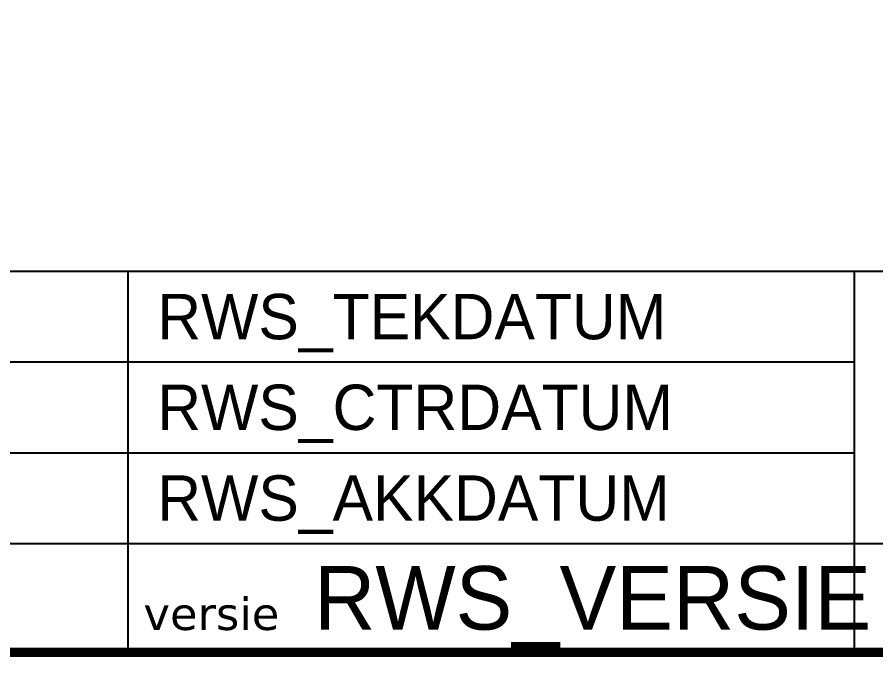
# Model space of a CAD drawing. Extents: x -170 to 15, y -9 to 70.
# Drawn here: x -121.12 to -73.82, y -0.25 to 35 of the extents above; entities that cross this region are included whole.
import ezdxf

# ---------------------------------------------------------------- set-up
doc = ezdxf.new("R2010")
doc.units = 0
doc.header["$MEASUREMENT"] = 0
for name, color, linetype in [('TO-XX-STEMPEL', 7, 'CONTINUOUS'), ('TO-XX-T18_1', 7, 'CONTINUOUS'), ('TO-XX-T25_1', 7, 'CONTINUOUS'), ('TO-XX-T35_1', 7, 'CONTINUOUS')]:
    doc.layers.add(name, color=color, linetype=linetype)
doc.styles.add('RIJKSHUISSTIJL', font='verdana.TTF', dxfattribs={"height": 1.8})
doc.styles.add('RTW_ISO', font='iso-rtw.shx')

msp = doc.modelspace()

# ---------------------------------------------------------------- linework, layer by layer
at = {"layer": 'TO-XX-STEMPEL'}
for p, q in [((-170, 21), (0, 21)), ((-115, 0), (-115, 21)), ((-75, -0.239), (-75, 21)), ((-170, 16), (-75, 16)), ((-170, 11), (-75, 11)), ((-170, 6), (0, 6))]:
    msp.add_line(p, q, dxfattribs=at)
at = {"layer": 'TO-XX-STEMPEL', "const_width": 0.5}
msp.add_lwpolyline([(0, 0), (0, 70), (-170, 70), (-170, 0), (0, 0)], dxfattribs=at)

# ---------------------------------------------------------------- texts
at = {"layer": 'TO-XX-T18_1', "style": 'RIJKSHUISSTIJL'}
msp.add_text('versie', height=1.8, dxfattribs=at).set_placement((-114.167, 1.23))
at = {"layer": 'TO-XX-T25_1', "style": 'RTW_ISO', "flags": 8}
for tag, p in [('RWS_TEKDATUM', (-113.406, 17.25)), ('RWS_CTRDATUM', (-113.406, 12.25)), ('RWS_AKKDATUM', (-113.406, 7.25))]:
    msp.add_attdef(tag, p, '', height=2.5, dxfattribs=at)
at = {"layer": 'TO-XX-T35_1', "style": 'RTW_ISO', "flags": 8}
msp.add_attdef('RWS_VERSIE', (-104.768, 1.25), '', height=3.5, dxfattribs=at)

doc.saveas('drawing.dxf')
